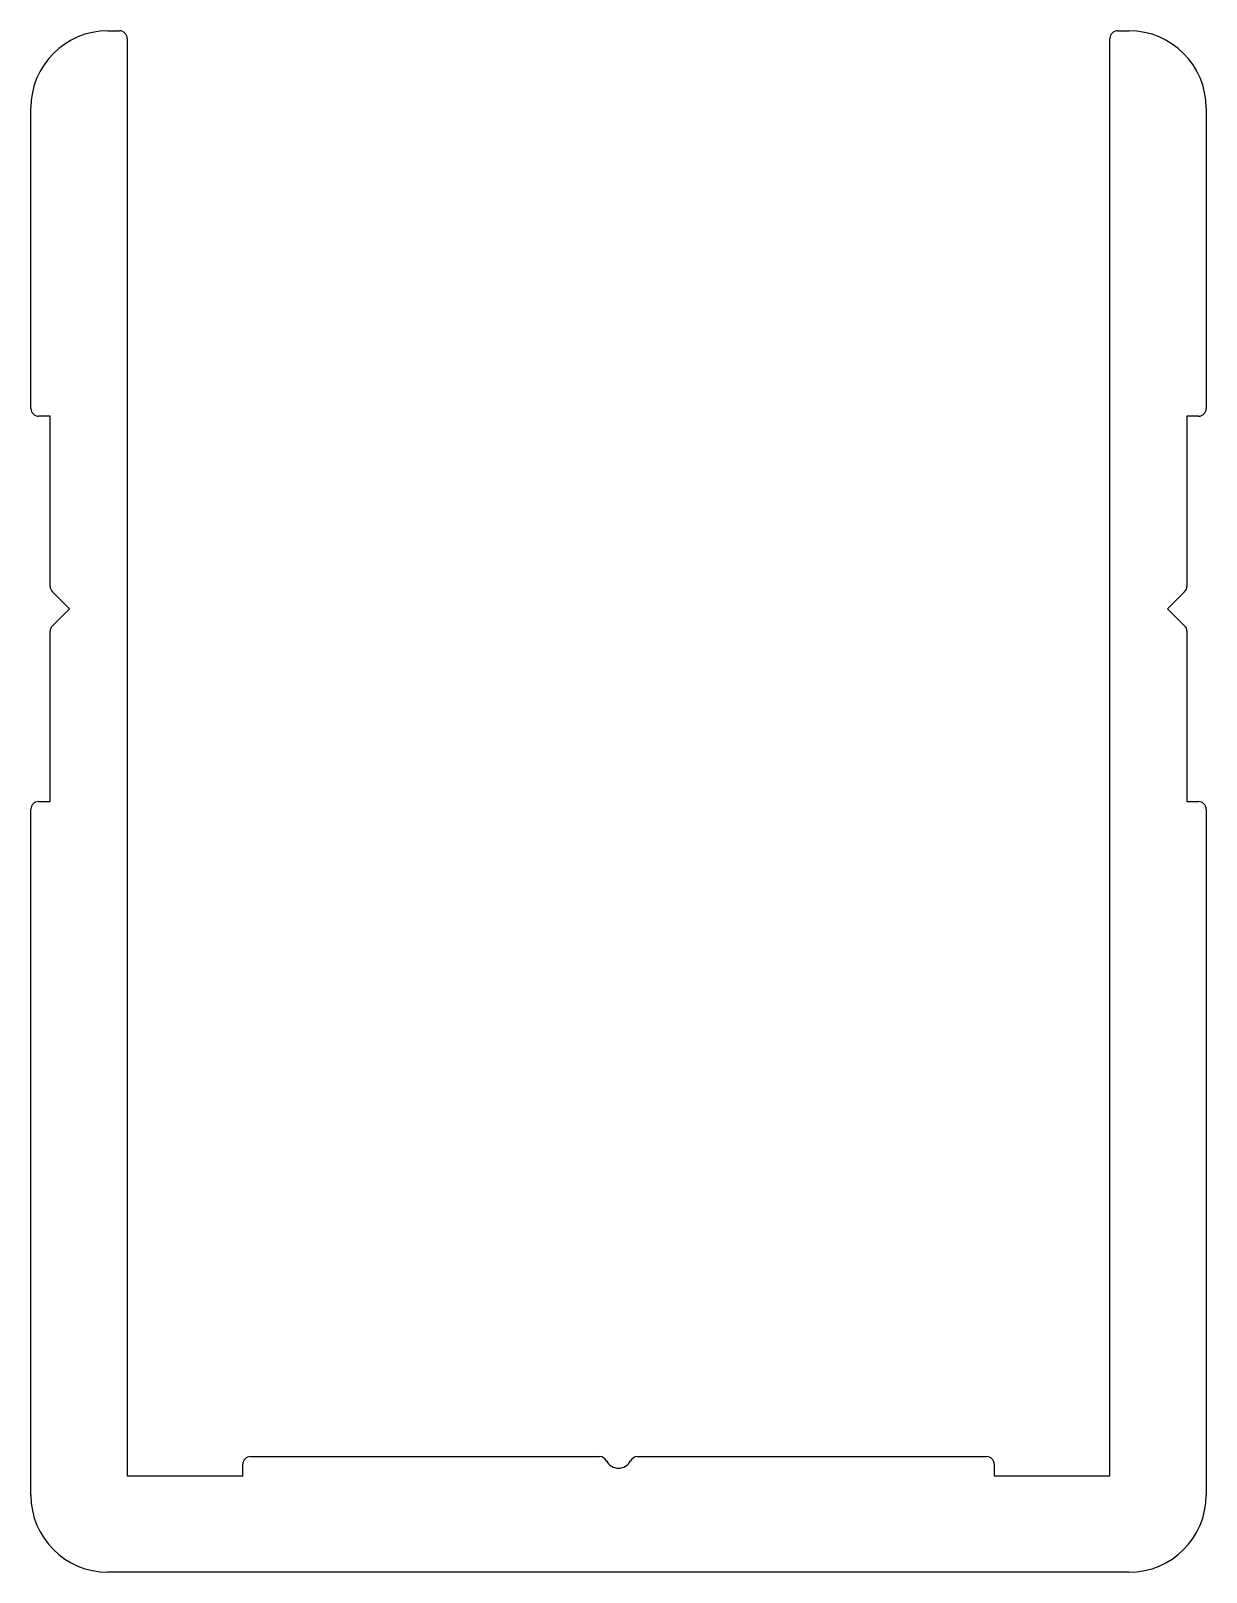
# Model space of a CAD drawing. Extents: x 1.1 to 31.6, y 1.7 to 41.7.
import ezdxf

# ---------------------------------------------------------------- set-up
doc = ezdxf.new("R2010")
doc.units = 0
doc.layers.get('0').update_dxf_attribs({"linetype": 'CONTINUOUS'})

msp = doc.modelspace()

# ---------------------------------------------------------------- linework, layer by layer
for p, q in [((3.13, 41.693), (3.43, 41.693)), ((29.33, 41.693), (29.63, 41.693)), ((3.63, 41.493), (3.63, 4.193)), ((29.13, 4.193), (29.13, 41.493)), ((1.13, 31.893), (1.13, 39.693)), ((31.63, 39.693), (31.63, 31.893)), ((1.63, 31.693), (1.33, 31.693)), ((1.63, 27.276), (1.63, 31.693)), ((31.13, 31.693), (31.13, 27.276)), ((31.43, 31.693), (31.13, 31.693)), ((2.13, 26.693), (1.688, 27.135)), ((31.071, 27.135), (30.63, 26.693)), ((1.688, 26.252), (2.13, 26.693)), ((30.63, 26.693), (31.071, 26.252)), ((1.63, 21.693), (1.63, 26.111)), ((31.13, 26.111), (31.13, 21.693)), ((1.33, 21.693), (1.63, 21.693)), ((31.13, 21.693), (31.43, 21.693)), ((1.13, 3.693), (1.13, 21.493)), ((31.63, 21.493), (31.63, 3.693)), ((6.63, 4.193), (6.63, 4.493)), ((6.83, 4.693), (15.89, 4.693)), ((16.869, 4.693), (25.93, 4.693)), ((26.13, 4.493), (26.13, 4.193)), ((3.63, 4.193), (6.63, 4.193)), ((26.13, 4.193), (29.13, 4.193)), ((29.63, 1.693), (3.13, 1.693))]:
    msp.add_line(p, q)
for centre, radius, start, end in [((3.13, 39.693), 2, 90, 180), ((3.43, 41.493), 0.2, 0, 90), ((29.33, 41.493), 0.2, 90, 180), ((29.63, 39.693), 2, 0, 90), ((1.33, 31.893), 0.2, 180, 270), ((31.43, 31.893), 0.2, 270, 0), ((1.83, 27.276), 0.2, 180, 225), ((30.93, 27.276), 0.2, 315, 0), ((1.83, 26.111), 0.2, 135, 180), ((30.93, 26.111), 0.2, 0, 45), ((1.33, 21.493), 0.2, 90, 180), ((31.43, 21.493), 0.2, 0, 90), ((6.83, 4.493), 0.2, 90, 180), ((15.89, 4.493), 0.2, 27.0357, 90), ((16.38, 4.743), 0.35, 207.0357, 332.9643), ((16.869, 4.493), 0.2, 90, 152.9643), ((25.93, 4.493), 0.2, 360, 90), ((3.13, 3.693), 2, 180, 270), ((29.63, 3.693), 2, 270, 0)]:
    msp.add_arc(centre, radius, start, end)

doc.saveas('drawing.dxf')
